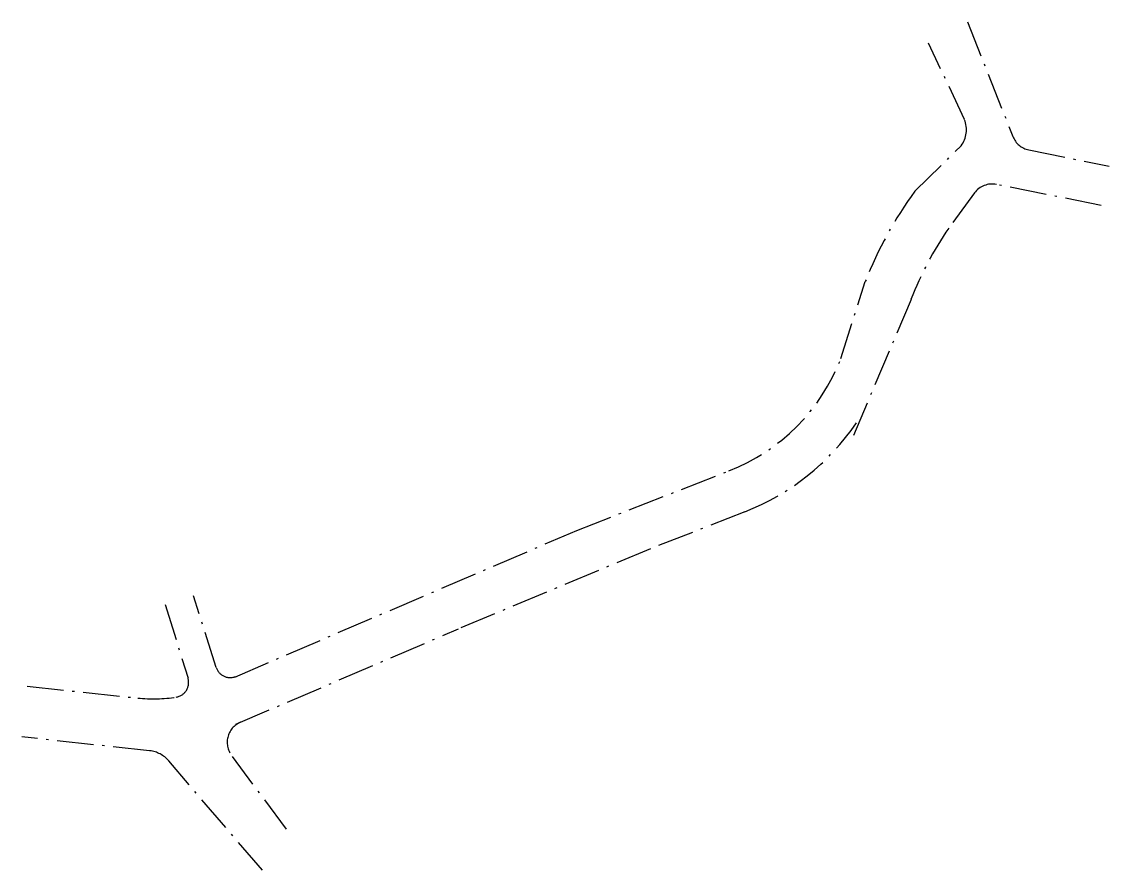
# Model space of a CAD drawing. Header units: metres. Extents: x 551158 to 551306, y 1838573 to 1838689.
import ezdxf

# ---------------------------------------------------------------- set-up
doc = ezdxf.new("R2010")
doc.units = ezdxf.units.M
doc.linetypes.add('DOT_DASHED', pattern=[7.7, 5, -1.2, 0.3, -1.2])
doc.layers.add('17', color=7, linetype='DOT_DASHED', lineweight=25)

msp = doc.modelspace()

# ---------------------------------------------------------------- linework, layer by layer
at = {"layer": '17'}
for p, q in [((551287.01, 1838689.31), (551293.25, 1838673.61)), ((551286.63, 1838675.92), (551281.72, 1838686.37)), ((551279.85, 1838666.15), (551286.17, 1838672.35)), ((551295.43, 1838671.78), (551306.42, 1838669.55)), ((551287.99, 1838665.89), (551284.48, 1838661.08)), ((551305.33, 1838664.19), (551291, 1838667.06)), ((551269.73, 1838643.25), (551273.05, 1838653.77)), ((551279.32, 1838651.34), (551271.44, 1838632.74)), ((551177.31, 1838609.6), (551180.42, 1838599.51)), ((551184.28, 1838601), (551181.15, 1838610.79)), ((551186.94, 1838593.23), (551217.42, 1838606.27)), ((551158.43, 1838598.44), (551173.56, 1838596.81)), ((551175.16, 1838589.61), (551157.68, 1838591.49)), ((551193.91, 1838578.87), (551186.5, 1838588.8)), ((551190.59, 1838573.26), (551177.78, 1838588.22))]:
    msp.add_line(p, q, dxfattribs=at)
for points in [[(551186.82, 1838599.69), (551233.59, 1838619.73), (551254.39, 1838627.87)], [(551256.58, 1838622.28), (551243.67, 1838617.23), (551217.4, 1838606.26)]]:
    msp.add_lwpolyline(points, dxfattribs=at)
for centre, radius, start, end in [((551283.181, 1838674.549), 3.71, 323.6761, 21.6501), ((551296.023, 1838674.722), 3, 201.6501, 258.50894), ((551323.123, 1838634.335), 53.709, 143.6761, 158.79026), ((551290.403, 1838664.113), 3, 78.69046, 143.6761), ((551323.123, 1838634.335), 47.002, 145.31302, 158.79026), ((551244.551, 1838653.027), 27.012, 291.36749, 338.79026), ((551244.551, 1838653.027), 33.011, 291.36749, 325.73729), ((551186.187, 1838601.61), 2, 197.75034, 293.18193), ((551178.501, 1838598.92), 2, 278.94567, 17.09592), ((551175.702, 1838616.701), 20, 263.82125, 278.94567), ((551188.779, 1838590.754), 3, 113.18193, 220.57164), ((551174.74, 1838585.624), 4, 40.57164, 83.82125)]:
    msp.add_arc(centre, radius, start, end, dxfattribs=at)

doc.saveas('drawing.dxf')
